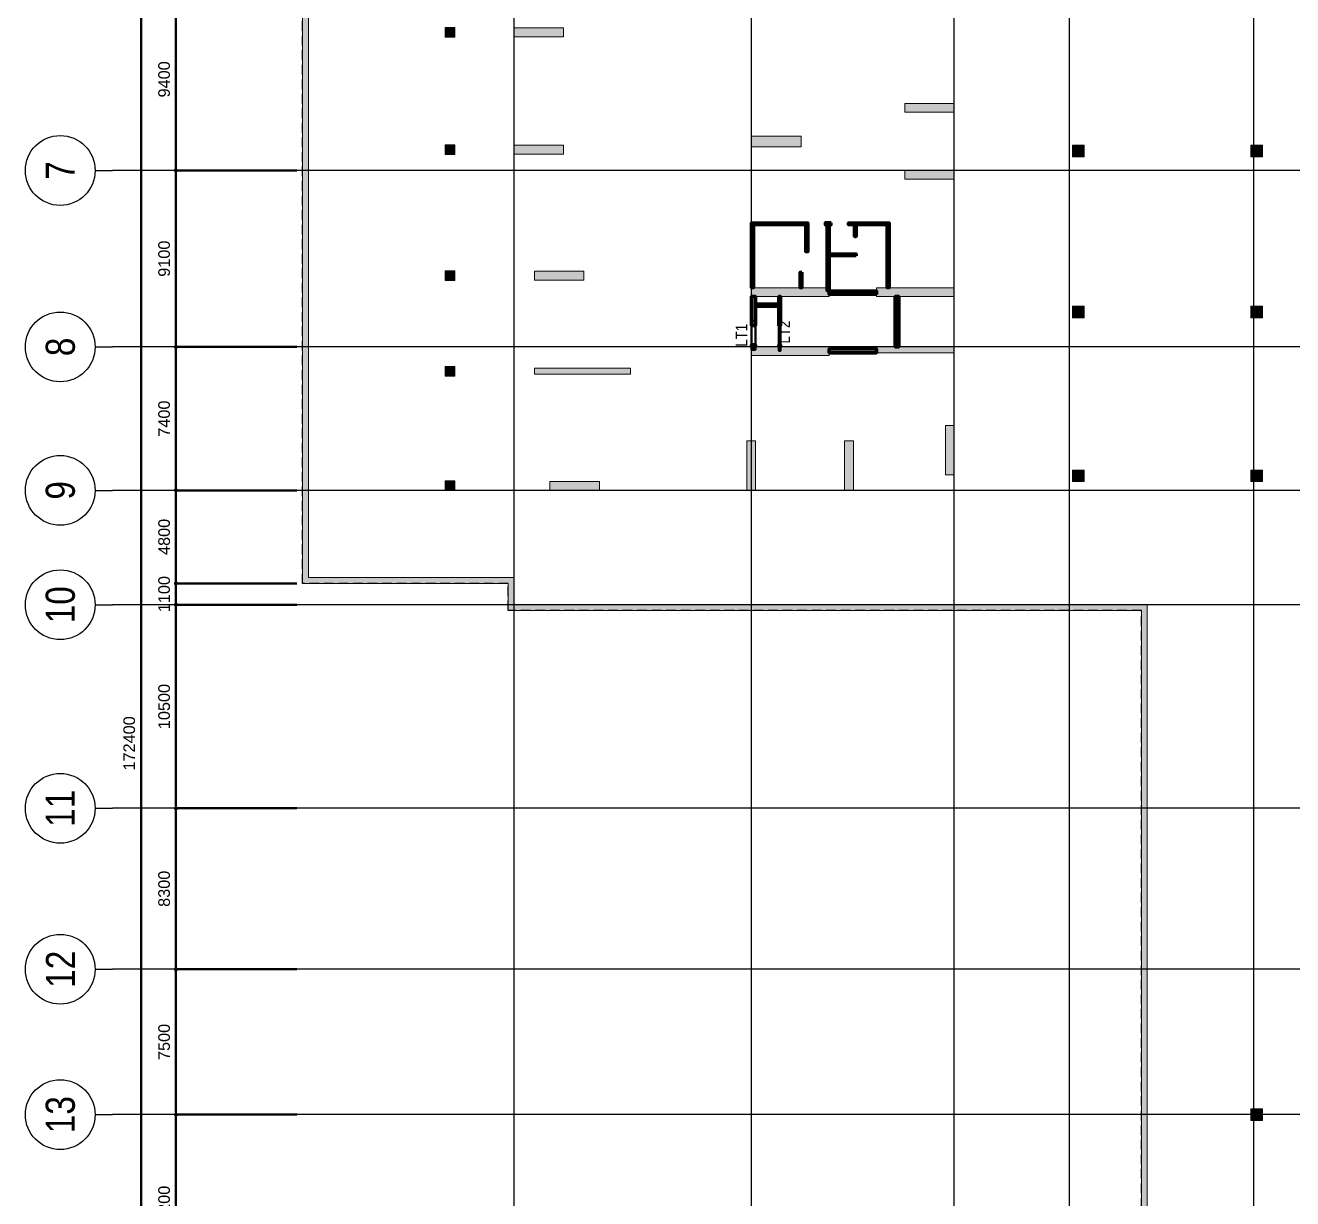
# Model space of a CAD drawing. Header units: millimetres. Extents: x -25197 to 555828, y -17247 to 174153.
# Drawn here: x 177040 to 242387, y 53717 to 114236 of the extents above; entities that cross this region are included whole.
import ezdxf
from ezdxf.enums import TextEntityAlignment as Align

# ---------------------------------------------------------------- set-up
doc = ezdxf.new("R2010")
doc.units = ezdxf.units.MM
doc.header["$LTSCALE"] = 250
doc.linetypes.add('CHG_XX_Cot_Ham 1$0$MB_Luoi truc$0$HTT Hidden 21', pattern=[3, 2, -1])
doc.linetypes.add('CHG_XX_Luoi truc$0$MB_Luoi truc$0$Center101', pattern=[13, 10, -1, 1, -1])
for name, color, linetype, lineweight in [('CHG_XX_Cot_Ham 1$0$Ap0302_PC', 150, 'Continuous', 9), ('CHG_XX_Cot_Ham 1$0$Ap0302_PC @ 1 VP1', 150, 'Continuous', 9), ('CHG_XX_Cot_Ham 1$0$Ap0302_PC @ 1 VP2', 150, 'Continuous', 9), ('CHG_XX_Cot_Ham 1$0$Ap0302_PC @ 1 VP3', 150, 'Continuous', 9), ('CHG_XX_Cot_Ham 1$0$Ap0302_PC @ 1 VPModel', 150, 'Continuous', 9), ('CHG_XX_Cot_Ham 1$0$Ap0302_PC @ 150', 150, 'Continuous', 9), ('CHG_XX_Cot_Ham 1$0$Ap0311_H', 8, 'Continuous', 15), ('CHG_XX_Cot_Ham 1$0$MB_Luoi truc$0$Dim 300', 1, 'Continuous', 5), ('CHG_XX_Cot_Ham 1$0$S_Concrete_Cont_2 Normal', 2, 'Continuous', 13), ('CTHEP', 2, 'Continuous', 50), ('MB Ham 1$0$Net cat Tuong', 4, 'Continuous', 40), ('MB Ham 1$0$Wall Line', 4, 'Continuous', 70)]:
    doc.layers.add(name, color=color, linetype=linetype, lineweight=lineweight)
for name, color, linetype in [('CHG_XX_Cot_Ham 1$0$MB_Cot ham$0$Concrete Line', 6, 'Continuous'), ('CHG_XX_Cot_Ham 1$0$mb_cot tang 1-3$0$Concrete Line', 6, 'Continuous'), ('CHG_XX_Luoi truc$0$Grid', 34, 'Continuous'), ('CHG_XX_Luoi truc$0$Grid Line', 8, 'CHG_XX_Luoi truc$0$MB_Luoi truc$0$Center101'), ('MB Ham 1$0$Brick Wall', 4, 'Continuous'), ('TEXT', 21, 'Continuous')]:
    doc.layers.add(name, color=color, linetype=linetype)
doc.styles.add('CHG_XX_Cot_Ham 1$0$MB_Luoi truc$0$Arial_C', font='arial.ttf')
doc.styles.add('CHG_XX_Luoi truc$0$MB_Luoi truc$0$Grid A-F$0$VNI-HelveCB', font='VHELVCB_0.TTF')
doc.styles.add('TTP-HelCon', font='VHELVCN_0.TTF')
doc.dimstyles.new('CHG_XX_Cot_Ham 1$0$MB_Luoi truc$0$Dim 300 (A1-A2)', dxfattribs={"dimscale": 300, "dimtxt": 2, "dimasz": 0.7, "dimexe": 0, "dimexo": 1, "dimgap": 1, "dimtad": 1, "dimdec": 0, "dimzin": 12, "dimdsep": 46, "dimtxsty": 'CHG_XX_Cot_Ham 1$0$MB_Luoi truc$0$Arial_C', "dimblk": 'CHG_XX_Cot_Ham 1$0$MB_Luoi truc$0$_Dot', "dimcen": 1, "dimclrd": 256, "dimclre": 256, "dimclrt": 3, "dimadec": 0, "dimazin": 0, "dimtfac": 1, "dimtdec": 0, "dimtix": 1, "dimtmove": 2, "dimatfit": 3, "dimldrblk": 'CHG_XX_Cot_Ham 1$0$MB_Luoi truc$0$HTT Arrow 30', "dimfxl": 1, "dimtolj": 1, "dimtzin": 0, "dimarcsym": 0})

# ---------------------------------------------------------------- blocks, each defined once
blk = doc.blocks.new('*U2169')
at = {"layer": 'CHG_XX_Luoi truc$0$Grid Line'}
blk.add_line((0, 0), (0, 608), dxfattribs=at)
at = {"layer": 'CHG_XX_Luoi truc$0$Grid', "lineweight": -2, "style": 'CHG_XX_Luoi truc$0$MB_Luoi truc$0$Grid A-F$0$VNI-HelveCB'}
for tag, p in [('GRIDSUB', (0, 617)), ('GRID', (0, -9))]:
    blk.add_attdef(tag, text='', height=5, dxfattribs=at).set_placement(p, align=Align.MIDDLE)
blk = doc.blocks.new('*U2170')
at = {"layer": 'CHG_XX_Luoi truc$0$Grid Line'}
blk.add_line((0, 0), (0, 608), dxfattribs=at)
at = {"layer": 'CHG_XX_Luoi truc$0$Grid', "lineweight": -2, "style": 'CHG_XX_Luoi truc$0$MB_Luoi truc$0$Grid A-F$0$VNI-HelveCB'}
for tag, p in [('GRIDSUB', (0, 617)), ('GRID', (0, -9))]:
    blk.add_attdef(tag, text='', height=5, dxfattribs=at).set_placement(p, align=Align.MIDDLE)
blk = doc.blocks.new('*U2171')
at = {"layer": 'CHG_XX_Luoi truc$0$Grid', "lineweight": -2}
blk.add_line((0, 441), (0, 438), dxfattribs=at)
blk.add_circle((0, 447), 6, dxfattribs=at)
at = {"layer": 'CHG_XX_Luoi truc$0$Grid Line'}
blk.add_line((0, 0), (0, 438), dxfattribs=at)
at = {"layer": 'CHG_XX_Luoi truc$0$Grid', "lineweight": -2, "style": 'CHG_XX_Luoi truc$0$MB_Luoi truc$0$Grid A-F$0$VNI-HelveCB'}
for tag, p in [('GRIDSUB', (0, 447)), ('GRID', (0, -9))]:
    blk.add_attdef(tag, text='', height=5, dxfattribs=at).set_placement(p, align=Align.MIDDLE)
blk = doc.blocks.new('CHG_XX_Luoi truc')
at = {"layer": 'CHG_XX_Luoi truc$0$Grid', "xscale": 300, "yscale": 300, "zscale": 300}
for name, p in [('*U2170', (0, -12747)), ('*U2169', (12250, -12747)), ('*U2169', (22700, -12747)), ('*U2169', (28650, -12747)), ('*U2169', (38150, -12747))]:
    blk.add_blockref(name, p, dxfattribs=at)
at = {"layer": 'CHG_XX_Luoi truc$0$Grid'}
ref = blk.add_blockref('*U2171', (110703, 106750), dxfattribs=dict(at, xscale=300.0000000000013, yscale=300.0000000000013, zscale=300.0000000000013, rotation=90))
ref.add_attrib('GRIDSUB', '7', dxfattribs={"lineweight": -2, "height": 1500, "rotation": 90, "style": 'CHG_XX_Luoi truc$0$MB_Luoi truc$0$Grid A-F$0$VNI-HelveCB'}).set_placement((-23397, 106750), align=Align.MIDDLE)
ref = blk.add_blockref('*U2171', (110703, 97650), dxfattribs=dict(at, xscale=300.0000000000013, yscale=300.0000000000013, zscale=300.0000000000013, rotation=90))
ref.add_attrib('GRIDSUB', '8', dxfattribs={"lineweight": -2, "height": 1500, "rotation": 90, "style": 'CHG_XX_Luoi truc$0$MB_Luoi truc$0$Grid A-F$0$VNI-HelveCB'}).set_placement((-23397, 97650), align=Align.MIDDLE)
ref = blk.add_blockref('*U2171', (110703, 90250), dxfattribs=dict(at, xscale=300.0000000000013, yscale=300.0000000000013, zscale=300.0000000000013, rotation=90))
ref.add_attrib('GRIDSUB', '9', dxfattribs={"lineweight": -2, "height": 1500, "rotation": 90, "style": 'CHG_XX_Luoi truc$0$MB_Luoi truc$0$Grid A-F$0$VNI-HelveCB'}).set_placement((-23397, 90250), align=Align.MIDDLE)
ref = blk.add_blockref('*U2171', (110703, 84350), dxfattribs=dict(at, xscale=300.0000000000013, yscale=300.0000000000013, zscale=300.0000000000013, rotation=90))
ref.add_attrib('GRIDSUB', '10', dxfattribs={"lineweight": -2, "height": 1500, "rotation": 90, "style": 'CHG_XX_Luoi truc$0$MB_Luoi truc$0$Grid A-F$0$VNI-HelveCB'}).set_placement((-23397, 84350), align=Align.MIDDLE)
ref = blk.add_blockref('*U2171', (110703, 73850), dxfattribs=dict(at, xscale=300.0000000000013, yscale=300.0000000000013, zscale=300.0000000000013, rotation=90))
ref.add_attrib('GRIDSUB', '11', dxfattribs={"lineweight": -2, "height": 1500, "rotation": 90, "style": 'CHG_XX_Luoi truc$0$MB_Luoi truc$0$Grid A-F$0$VNI-HelveCB'}).set_placement((-23397, 73850), align=Align.MIDDLE)
ref = blk.add_blockref('*U2171', (110703, 65550), dxfattribs=dict(at, xscale=300.0000000000013, yscale=300.0000000000013, zscale=300.0000000000013, rotation=90))
ref.add_attrib('GRIDSUB', '12', dxfattribs={"lineweight": -2, "height": 1500, "rotation": 90, "style": 'CHG_XX_Luoi truc$0$MB_Luoi truc$0$Grid A-F$0$VNI-HelveCB'}).set_placement((-23397, 65550), align=Align.MIDDLE)
ref = blk.add_blockref('*U2171', (110703, 58050), dxfattribs=dict(at, xscale=300.0000000000013, yscale=300.0000000000013, zscale=300.0000000000013, rotation=90))
ref.add_attrib('GRIDSUB', '13', dxfattribs={"lineweight": -2, "height": 1500, "rotation": 90, "style": 'CHG_XX_Luoi truc$0$MB_Luoi truc$0$Grid A-F$0$VNI-HelveCB'}).set_placement((-23397, 58050), align=Align.MIDDLE)
blk = doc.blocks.new('CHG_XX_Cot_Ham 1$0$MB_Luoi truc$0$_Dot')
at = {"color": 0, "linetype": 'ByBlock', "lineweight": -2}
blk.add_line((-0.5, 0), (-1, 0), dxfattribs=at)
at = {"color": 0, "linetype": 'ByBlock', "const_width": 0.5}
blk.add_lwpolyline([(-0.25, 0, 1), (0.25, 0, 1)], format="xyb", close=True, dxfattribs=at)
blk = doc.blocks.new('*D2219')
at = {"layer": 'CHG_XX_Cot_Ham 1$0$MB_Luoi truc$0$Dim 300', "lineweight": -2, "transparency": 16777216}
for p, q in [((-11200, 116150), (-17432, 116150)), ((-17432, 115940), (-17432, 106960)), ((-11200, 106750), (-17432, 106750))]:
    blk.add_line(p, q, dxfattribs=at)
at = {"layer": 'Defpoints', "color": 0, "transparency": 16777216}
for p in [(-10900, 116150), (-17432, 106750), (-10900, 106750)]:
    blk.add_point(p, dxfattribs=at)
at = {"layer": 'CHG_XX_Cot_Ham 1$0$MB_Luoi truc$0$Dim 300', "lineweight": -2, "transparency": 16777216, "xscale": 210, "yscale": 210, "zscale": 210}
for p, rotation in [((-17432, 116150), 90), ((-17432, 106750), 270)]:
    blk.add_blockref('CHG_XX_Cot_Ham 1$0$MB_Luoi truc$0$_Dot', p, dxfattribs=dict(at, rotation=rotation))
at = {"layer": 'CHG_XX_Cot_Ham 1$0$MB_Luoi truc$0$Dim 300', "color": 3, "transparency": 16777216, "insert": (-18039, 111450), "char_height": 600, "attachment_point": 5, "rotation": 90, "style": 'CHG_XX_Cot_Ham 1$0$MB_Luoi truc$0$Arial_C'}
blk.add_mtext('\\A1;9400', dxfattribs=at)
blk = doc.blocks.new('CHG_XX_Cot_Ham 1$0$MB_Luoi truc$0$HTT Arrow 30')
blk.add_hatch(color=256).paths.add_polyline_path([(-2.5, 0.375), (-2.5, -0.375), (0, 0)])
at = {"color": 0, "linetype": 'ByBlock', "lineweight": -2}
for p, q in [((0, 0), (-2.5, 0.375)), ((-2.5, -0.375), (-2.5, 0.375)), ((0, 0), (-2.5, -0.375))]:
    blk.add_line(p, q, dxfattribs=at)
blk = doc.blocks.new('*D2220')
at = {"layer": 'CHG_XX_Cot_Ham 1$0$MB_Luoi truc$0$Dim 300', "lineweight": -2, "transparency": 16777216}
for p, q in [((-11200, 106750), (-17432, 106750)), ((-17432, 106540), (-17432, 97860)), ((-11200, 97650), (-17432, 97650))]:
    blk.add_line(p, q, dxfattribs=at)
at = {"layer": 'Defpoints', "color": 0, "transparency": 16777216}
for p in [(-10900, 106750), (-17432, 97650), (-10900, 97650)]:
    blk.add_point(p, dxfattribs=at)
at = {"layer": 'CHG_XX_Cot_Ham 1$0$MB_Luoi truc$0$Dim 300', "lineweight": -2, "transparency": 16777216, "xscale": 210, "yscale": 210, "zscale": 210}
for p, rotation in [((-17432, 106750), 90), ((-17432, 97650), 270)]:
    blk.add_blockref('CHG_XX_Cot_Ham 1$0$MB_Luoi truc$0$_Dot', p, dxfattribs=dict(at, rotation=rotation))
at = {"layer": 'CHG_XX_Cot_Ham 1$0$MB_Luoi truc$0$Dim 300', "color": 3, "transparency": 16777216, "insert": (-18039, 102200), "char_height": 600, "attachment_point": 5, "rotation": 90, "style": 'CHG_XX_Cot_Ham 1$0$MB_Luoi truc$0$Arial_C'}
blk.add_mtext('\\A1;9100', dxfattribs=at)
blk = doc.blocks.new('*D2221')
at = {"layer": 'CHG_XX_Cot_Ham 1$0$MB_Luoi truc$0$Dim 300', "lineweight": -2, "transparency": 16777216}
for p, q in [((-11200, 97650), (-17432, 97650)), ((-17432, 97440), (-17432, 90460)), ((-11200, 90250), (-17432, 90250))]:
    blk.add_line(p, q, dxfattribs=at)
at = {"layer": 'Defpoints', "color": 0, "transparency": 16777216}
for p in [(-10900, 97650), (-17432, 90250), (-10900, 90250)]:
    blk.add_point(p, dxfattribs=at)
at = {"layer": 'CHG_XX_Cot_Ham 1$0$MB_Luoi truc$0$Dim 300', "lineweight": -2, "transparency": 16777216, "xscale": 210, "yscale": 210, "zscale": 210}
for p, rotation in [((-17432, 97650), 90), ((-17432, 90250), 270)]:
    blk.add_blockref('CHG_XX_Cot_Ham 1$0$MB_Luoi truc$0$_Dot', p, dxfattribs=dict(at, rotation=rotation))
at = {"layer": 'CHG_XX_Cot_Ham 1$0$MB_Luoi truc$0$Dim 300', "color": 3, "transparency": 16777216, "insert": (-18039, 93950), "char_height": 600, "attachment_point": 5, "rotation": 90, "style": 'CHG_XX_Cot_Ham 1$0$MB_Luoi truc$0$Arial_C'}
blk.add_mtext('\\A1;7400', dxfattribs=at)
blk = doc.blocks.new('*D2222')
at = {"layer": 'CHG_XX_Cot_Ham 1$0$MB_Luoi truc$0$Dim 300', "lineweight": -2, "transparency": 16777216}
for p, q in [((-11200, 90250), (-17432, 90250)), ((-17432, 90040), (-17432, 85660)), ((-11200, 85450), (-17432, 85450))]:
    blk.add_line(p, q, dxfattribs=at)
at = {"layer": 'Defpoints', "color": 0, "transparency": 16777216}
for p in [(-10900, 90250), (-17432, 85450), (-10900, 85450)]:
    blk.add_point(p, dxfattribs=at)
at = {"layer": 'CHG_XX_Cot_Ham 1$0$MB_Luoi truc$0$Dim 300', "lineweight": -2, "transparency": 16777216, "xscale": 210, "yscale": 210, "zscale": 210}
for p, rotation in [((-17432, 90250), 90), ((-17432, 85450), 270)]:
    blk.add_blockref('CHG_XX_Cot_Ham 1$0$MB_Luoi truc$0$_Dot', p, dxfattribs=dict(at, rotation=rotation))
at = {"layer": 'CHG_XX_Cot_Ham 1$0$MB_Luoi truc$0$Dim 300', "color": 3, "transparency": 16777216, "insert": (-18039, 87850), "char_height": 600, "attachment_point": 5, "rotation": 90, "style": 'CHG_XX_Cot_Ham 1$0$MB_Luoi truc$0$Arial_C'}
blk.add_mtext('\\A1;4800', dxfattribs=at)
blk = doc.blocks.new('*D2223')
at = {"layer": 'CHG_XX_Cot_Ham 1$0$MB_Luoi truc$0$Dim 300', "lineweight": -2, "transparency": 16777216}
for p, q in [((-17432, 85660), (-17432, 85870)), ((-11200, 85450), (-17432, 85450)), ((-17432, 85450), (-17432, 84350)), ((-11416, 84350), (-17432, 84350)), ((-17432, 84140), (-17432, 83930))]:
    blk.add_line(p, q, dxfattribs=at)
at = {"layer": 'Defpoints', "color": 0, "transparency": 16777216}
for p in [(-10900, 85450), (-17432, 84350), (-11116, 84350)]:
    blk.add_point(p, dxfattribs=at)
at = {"layer": 'CHG_XX_Cot_Ham 1$0$MB_Luoi truc$0$Dim 300', "lineweight": -2, "transparency": 16777216, "xscale": 210, "yscale": 210, "zscale": 210}
for p, rotation in [((-17432, 85450), 270), ((-17432, 84350), 90)]:
    blk.add_blockref('CHG_XX_Cot_Ham 1$0$MB_Luoi truc$0$_Dot', p, dxfattribs=dict(at, rotation=rotation))
at = {"layer": 'CHG_XX_Cot_Ham 1$0$MB_Luoi truc$0$Dim 300', "color": 3, "transparency": 16777216, "insert": (-18039, 84900), "char_height": 600, "attachment_point": 5, "rotation": 90, "style": 'CHG_XX_Cot_Ham 1$0$MB_Luoi truc$0$Arial_C'}
blk.add_mtext('\\A1;1100', dxfattribs=at)
blk = doc.blocks.new('*D2224')
at = {"layer": 'CHG_XX_Cot_Ham 1$0$MB_Luoi truc$0$Dim 300', "lineweight": -2, "transparency": 16777216}
for p, q in [((-11200, 84350), (-17432, 84350)), ((-17432, 84140), (-17432, 74060)), ((-11200, 73850), (-17432, 73850))]:
    blk.add_line(p, q, dxfattribs=at)
at = {"layer": 'Defpoints', "color": 0, "transparency": 16777216}
for p in [(-10900, 84350), (-17432, 73850), (-10900, 73850)]:
    blk.add_point(p, dxfattribs=at)
at = {"layer": 'CHG_XX_Cot_Ham 1$0$MB_Luoi truc$0$Dim 300', "lineweight": -2, "transparency": 16777216, "xscale": 210, "yscale": 210, "zscale": 210}
for p, rotation in [((-17432, 84350), 90), ((-17432, 73850), 270)]:
    blk.add_blockref('CHG_XX_Cot_Ham 1$0$MB_Luoi truc$0$_Dot', p, dxfattribs=dict(at, rotation=rotation))
at = {"layer": 'CHG_XX_Cot_Ham 1$0$MB_Luoi truc$0$Dim 300', "color": 3, "transparency": 16777216, "insert": (-18039, 79100), "char_height": 600, "attachment_point": 5, "rotation": 90, "style": 'CHG_XX_Cot_Ham 1$0$MB_Luoi truc$0$Arial_C'}
blk.add_mtext('\\A1;10500', dxfattribs=at)
blk = doc.blocks.new('*D2225')
at = {"layer": 'CHG_XX_Cot_Ham 1$0$MB_Luoi truc$0$Dim 300', "lineweight": -2, "transparency": 16777216}
for p, q in [((-11200, 73850), (-17432, 73850)), ((-17432, 73640), (-17432, 65760)), ((-11200, 65550), (-17432, 65550))]:
    blk.add_line(p, q, dxfattribs=at)
at = {"layer": 'Defpoints', "color": 0, "transparency": 16777216}
for p in [(-10900, 73850), (-17432, 65550), (-10900, 65550)]:
    blk.add_point(p, dxfattribs=at)
at = {"layer": 'CHG_XX_Cot_Ham 1$0$MB_Luoi truc$0$Dim 300', "lineweight": -2, "transparency": 16777216, "xscale": 210, "yscale": 210, "zscale": 210}
for p, rotation in [((-17432, 73850), 90), ((-17432, 65550), 270)]:
    blk.add_blockref('CHG_XX_Cot_Ham 1$0$MB_Luoi truc$0$_Dot', p, dxfattribs=dict(at, rotation=rotation))
at = {"layer": 'CHG_XX_Cot_Ham 1$0$MB_Luoi truc$0$Dim 300', "color": 3, "transparency": 16777216, "insert": (-18039, 69700), "char_height": 600, "attachment_point": 5, "rotation": 90, "style": 'CHG_XX_Cot_Ham 1$0$MB_Luoi truc$0$Arial_C'}
blk.add_mtext('\\A1;8300', dxfattribs=at)
blk = doc.blocks.new('*D2226')
at = {"layer": 'CHG_XX_Cot_Ham 1$0$MB_Luoi truc$0$Dim 300', "lineweight": -2, "transparency": 16777216}
for p, q in [((-11200, 65550), (-17432, 65550)), ((-17432, 65340), (-17432, 58260)), ((-11200, 58050), (-17432, 58050))]:
    blk.add_line(p, q, dxfattribs=at)
at = {"layer": 'Defpoints', "color": 0, "transparency": 16777216}
for p in [(-10900, 65550), (-17432, 58050), (-10900, 58050)]:
    blk.add_point(p, dxfattribs=at)
at = {"layer": 'CHG_XX_Cot_Ham 1$0$MB_Luoi truc$0$Dim 300', "lineweight": -2, "transparency": 16777216, "xscale": 210, "yscale": 210, "zscale": 210}
for p, rotation in [((-17432, 65550), 90), ((-17432, 58050), 270)]:
    blk.add_blockref('CHG_XX_Cot_Ham 1$0$MB_Luoi truc$0$_Dot', p, dxfattribs=dict(at, rotation=rotation))
at = {"layer": 'CHG_XX_Cot_Ham 1$0$MB_Luoi truc$0$Dim 300', "color": 3, "transparency": 16777216, "insert": (-18039, 61800), "char_height": 600, "attachment_point": 5, "rotation": 90, "style": 'CHG_XX_Cot_Ham 1$0$MB_Luoi truc$0$Arial_C'}
blk.add_mtext('\\A1;7500', dxfattribs=at)
blk = doc.blocks.new('*D2227')
at = {"layer": 'CHG_XX_Cot_Ham 1$0$MB_Luoi truc$0$Dim 300', "lineweight": -2, "transparency": 16777216}
for p, q in [((-11200, 58050), (-17432, 58050)), ((-17432, 57840), (-17432, 49060)), ((-11200, 48850), (-17432, 48850))]:
    blk.add_line(p, q, dxfattribs=at)
at = {"layer": 'Defpoints', "color": 0, "transparency": 16777216}
for p in [(-10900, 58050), (-17432, 48850), (-10900, 48850)]:
    blk.add_point(p, dxfattribs=at)
at = {"layer": 'CHG_XX_Cot_Ham 1$0$MB_Luoi truc$0$Dim 300', "lineweight": -2, "transparency": 16777216, "xscale": 210, "yscale": 210, "zscale": 210}
for p, rotation in [((-17432, 58050), 90), ((-17432, 48850), 270)]:
    blk.add_blockref('CHG_XX_Cot_Ham 1$0$MB_Luoi truc$0$_Dot', p, dxfattribs=dict(at, rotation=rotation))
at = {"layer": 'CHG_XX_Cot_Ham 1$0$MB_Luoi truc$0$Dim 300', "color": 3, "transparency": 16777216, "insert": (-18039, 53450), "char_height": 600, "attachment_point": 5, "rotation": 90, "style": 'CHG_XX_Cot_Ham 1$0$MB_Luoi truc$0$Arial_C'}
blk.add_mtext('\\A1;9200', dxfattribs=at)
blk = doc.blocks.new('*D2233')
at = {"layer": 'CHG_XX_Cot_Ham 1$0$MB_Luoi truc$0$Dim 300', "lineweight": -2, "transparency": 16777216}
for p, q in [((-11200, 163400), (-19232, 163400)), ((-19232, -8790), (-19232, 163190)), ((-11200, -9000), (-19232, -9000))]:
    blk.add_line(p, q, dxfattribs=at)
at = {"layer": 'Defpoints', "color": 0, "transparency": 16777216}
for p in [(-19232, 163400), (-10900, 163400), (-10900, -9000)]:
    blk.add_point(p, dxfattribs=at)
at = {"layer": 'CHG_XX_Cot_Ham 1$0$MB_Luoi truc$0$Dim 300', "lineweight": -2, "transparency": 16777216, "xscale": 210, "yscale": 210, "zscale": 210}
for p, rotation in [((-19232, 163400), 90), ((-19232, -9000), 270)]:
    blk.add_blockref('CHG_XX_Cot_Ham 1$0$MB_Luoi truc$0$_Dot', p, dxfattribs=dict(at, rotation=rotation))
at = {"layer": 'CHG_XX_Cot_Ham 1$0$MB_Luoi truc$0$Dim 300', "color": 3, "transparency": 16777216, "insert": (-19839, 77200), "char_height": 600, "attachment_point": 5, "rotation": 90, "style": 'CHG_XX_Cot_Ham 1$0$MB_Luoi truc$0$Arial_C'}
blk.add_mtext('\\A1;172400', dxfattribs=at)
blk = doc.blocks.new('*U2304')
at = {"layer": 'CHG_XX_Cot_Ham 1$0$Ap0302_PC @ 1 VP1'}
h = blk.add_hatch(color=256, dxfattribs=at)
h.dxf.hatch_style = 1
h.paths.add_polyline_path([(450, 0), (0, 0), (0, -2550), (450, -2550)])
at = {"layer": 'CHG_XX_Cot_Ham 1$0$Ap0302_PC @ 1 VP2'}
h = blk.add_hatch(color=256, dxfattribs=at)
h.dxf.hatch_style = 1
h.paths.add_polyline_path([(450, 0), (0, 0), (0, -2550), (450, -2550)])
at = {"layer": 'CHG_XX_Cot_Ham 1$0$Ap0302_PC @ 1 VP3'}
h = blk.add_hatch(color=256, dxfattribs=at)
h.dxf.hatch_style = 1
h.paths.add_polyline_path([(450, 0), (0, 0), (0, -2550), (450, -2550)])
at = {"layer": 'CHG_XX_Cot_Ham 1$0$Ap0302_PC @ 1 VPModel'}
h = blk.add_hatch(color=256, dxfattribs=at)
h.dxf.hatch_style = 1
h.paths.add_polyline_path([(450, 0), (0, 0), (0, -2550), (450, -2550)])
at = {"layer": 'CHG_XX_Cot_Ham 1$0$Ap0302_PC @ 150'}
h = blk.add_hatch(color=256, dxfattribs=at)
h.dxf.hatch_style = 1
h.paths.add_polyline_path([(450, 0), (0, 0), (0, -2550), (450, -2550)])
blk = doc.blocks.new('CHG_XX_Cot_Ham 1$0$Block A_C450x2250')
at = {"layer": 'CHG_XX_Cot_Ham 1$0$Ap0302_PC'}
blk.add_lwpolyline([(450, -2550), (0, -2550), (0, 0), (450, 0)], close=True, dxfattribs=at)
blk.add_blockref('*U2304', (0, 0), dxfattribs=at)
blk = doc.blocks.new('CHG_XX_Cot_Ham 1$0$Block A_C4950x300')
at = {"layer": 'CHG_XX_Cot_Ham 1$0$Ap0302_PC', "true_color": 0xed1f24}
h = blk.add_hatch(color=240, dxfattribs=at)
h.dxf.hatch_style = 1
h.paths.add_polyline_path([(4950, -300), (4950, 0), (0, 0), (0, -300)])
at = {"layer": 'CHG_XX_Cot_Ham 1$0$Ap0302_PC'}
blk.add_lwpolyline([(4950, -300), (4950, 0), (0, 0), (0, -300)], close=True, dxfattribs=at)
blk = doc.blocks.new('*U2305')
at = {"layer": 'CHG_XX_Cot_Ham 1$0$Ap0302_PC @ 1 VP1'}
h = blk.add_hatch(color=50, dxfattribs=at)
h.dxf.hatch_style = 1
h.paths.add_polyline_path([(-300, -300), (-300, 300), (300, 300), (300, -300)])
at = {"layer": 'CHG_XX_Cot_Ham 1$0$Ap0302_PC @ 1 VP2'}
h = blk.add_hatch(color=50, dxfattribs=at)
h.dxf.hatch_style = 1
h.paths.add_polyline_path([(-300, -300), (-300, 300), (300, 300), (300, -300)])
at = {"layer": 'CHG_XX_Cot_Ham 1$0$Ap0302_PC @ 1 VP3'}
h = blk.add_hatch(color=50, dxfattribs=at)
h.dxf.hatch_style = 1
h.paths.add_polyline_path([(-300, -300), (-300, 300), (300, 300), (300, -300)])
at = {"layer": 'CHG_XX_Cot_Ham 1$0$Ap0302_PC @ 1 VPModel'}
h = blk.add_hatch(color=50, dxfattribs=at)
h.dxf.hatch_style = 1
h.paths.add_polyline_path([(-300, -300), (-300, 300), (300, 300), (300, -300)])
at = {"layer": 'CHG_XX_Cot_Ham 1$0$Ap0302_PC @ 150'}
h = blk.add_hatch(color=50, dxfattribs=at)
h.dxf.hatch_style = 1
h.paths.add_polyline_path([(-300, -300), (-300, 300), (300, 300), (300, -300)])
blk = doc.blocks.new('CHG_XX_Cot_Ham 1$0$HoBoi_C600x600')
at = {"layer": 'CHG_XX_Cot_Ham 1$0$Ap0302_PC'}
blk.add_lwpolyline([(300, -300), (300, 300), (-300, 300), (-300, -300)], close=True, dxfattribs=at)
blk.add_blockref('*U2305', (0, 0), dxfattribs=at)
blk = doc.blocks.new('*U2306')
at = {"layer": 'CHG_XX_Cot_Ham 1$0$Ap0302_PC @ 1 VP1'}
h = blk.add_hatch(color=3, dxfattribs=at)
h.dxf.hatch_style = 1
h.paths.add_polyline_path([(-250, -250), (-250, 250), (250, 250), (250, -250)])
at = {"layer": 'CHG_XX_Cot_Ham 1$0$Ap0302_PC @ 1 VP2'}
h = blk.add_hatch(color=3, dxfattribs=at)
h.dxf.hatch_style = 1
h.paths.add_polyline_path([(-250, -250), (-250, 250), (250, 250), (250, -250)])
at = {"layer": 'CHG_XX_Cot_Ham 1$0$Ap0302_PC @ 1 VP3'}
h = blk.add_hatch(color=3, dxfattribs=at)
h.dxf.hatch_style = 1
h.paths.add_polyline_path([(-250, -250), (-250, 250), (250, 250), (250, -250)])
at = {"layer": 'CHG_XX_Cot_Ham 1$0$Ap0302_PC @ 1 VPModel'}
h = blk.add_hatch(color=3, dxfattribs=at)
h.dxf.hatch_style = 1
h.paths.add_polyline_path([(-250, -250), (-250, 250), (250, 250), (250, -250)])
at = {"layer": 'CHG_XX_Cot_Ham 1$0$Ap0302_PC @ 150'}
h = blk.add_hatch(color=3, dxfattribs=at)
h.dxf.hatch_style = 1
h.paths.add_polyline_path([(-250, -250), (-250, 250), (250, 250), (250, -250)])
blk = doc.blocks.new('CHG_XX_Cot_Ham 1$0$500x500')
at = {"layer": 'CHG_XX_Cot_Ham 1$0$Ap0302_PC'}
blk.add_lwpolyline([(250, -250), (250, 250), (-250, 250), (-250, -250)], close=True, dxfattribs=at)
blk.add_blockref('*U2306', (0, 0), dxfattribs=at)
blk = doc.blocks.new('CHG_XX_Cot_Ham 1$0$Block A_C10450x300')
at = {"layer": 'CHG_XX_Cot_Ham 1$0$Ap0302_PC', "true_color": 0x139b48}
h = blk.add_hatch(color=114, dxfattribs=at)
h.dxf.hatch_style = 1
h.paths.add_polyline_path([(6450, 150), (6450, -300), (10450, -300), (10450, 150)])
h.paths.add_polyline_path([(4000, -300), (4000, 150), (0, 150), (0, -300)])
at = {"layer": 'CHG_XX_Cot_Ham 1$0$Ap0302_PC'}
for points in [[(0, 150), (4000, 150), (4000, -300), (0, -300)], [(6450, 150), (10450, 150), (10450, -300), (6450, -300)]]:
    blk.add_lwpolyline(points, close=True, dxfattribs=at)
blk = doc.blocks.new('*U2307')
at = {"layer": 'CHG_XX_Cot_Ham 1$0$Ap0302_PC @ 1 VP1'}
h = blk.add_hatch(color=256, dxfattribs=at)
h.dxf.hatch_style = 1
h.paths.add_polyline_path([(550, 0), (0, 0), (0, -2550), (550, -2550)])
at = {"layer": 'CHG_XX_Cot_Ham 1$0$Ap0302_PC @ 1 VP2'}
h = blk.add_hatch(color=256, dxfattribs=at)
h.dxf.hatch_style = 1
h.paths.add_polyline_path([(550, 0), (0, 0), (0, -2550), (550, -2550)])
at = {"layer": 'CHG_XX_Cot_Ham 1$0$Ap0302_PC @ 1 VP3'}
h = blk.add_hatch(color=256, dxfattribs=at)
h.dxf.hatch_style = 1
h.paths.add_polyline_path([(550, 0), (0, 0), (0, -2550), (550, -2550)])
at = {"layer": 'CHG_XX_Cot_Ham 1$0$Ap0302_PC @ 1 VPModel'}
h = blk.add_hatch(color=256, dxfattribs=at)
h.dxf.hatch_style = 1
h.paths.add_polyline_path([(550, 0), (0, 0), (0, -2550), (550, -2550)])
at = {"layer": 'CHG_XX_Cot_Ham 1$0$Ap0302_PC @ 150'}
h = blk.add_hatch(color=256, dxfattribs=at)
h.dxf.hatch_style = 1
h.paths.add_polyline_path([(550, 0), (0, 0), (0, -2550), (550, -2550)])
blk = doc.blocks.new('CHG_XX_Cot_Ham 1$0$550x2550')
at = {"layer": 'CHG_XX_Cot_Ham 1$0$Ap0302_PC'}
blk.add_lwpolyline([(550, -2550), (0, -2550), (0, 0), (550, 0)], close=True, dxfattribs=at)
blk.add_blockref('*U2307', (0, 0), dxfattribs=at)
blk = doc.blocks.new('*U1174')
at = {"layer": 'MB Ham 1$0$Wall Line'}
blk.add_lwpolyline([(0, 1500), (0, 0), (100, 0), (100, 1500)], close=True, dxfattribs=at)
blk = doc.blocks.new('*U1175')
at = {"layer": 'MB Ham 1$0$Wall Line'}
blk.add_lwpolyline([(1200, 0), (0, 0), (0, -100), (1200, -100)], close=True, dxfattribs=at)
blk = doc.blocks.new('*U1176')
at = {"layer": 'MB Ham 1$0$Wall Line'}
blk.add_lwpolyline([(0, 1500), (0, 0), (200, 0), (200, 1500)], close=True, dxfattribs=at)
blk = doc.blocks.new('*U1177')
at = {"layer": 'MB Ham 1$0$Wall Line'}
blk.add_lwpolyline([(0, 100), (0, 0), (200, 0), (200, 100)], close=True, dxfattribs=at)
blk = doc.blocks.new('*U1266')
at = {"layer": 'MB Ham 1$0$Wall Line'}
blk.add_lwpolyline([(0, 2600), (0, 0), (200, 0), (200, 2600)], close=True, dxfattribs=at)
blk = doc.blocks.new('*U1173')
at = {"layer": 'MB Ham 1$0$Wall Line'}
blk.add_lwpolyline([(0, 100), (0, 0), (100, 0), (100, 100)], close=True, dxfattribs=at)
blk = doc.blocks.new('*U1254')
at = {"layer": 'MB Ham 1$0$Wall Line'}
blk.add_lwpolyline([(0, -3400), (0, 0), (-100, 0), (-100, -3400)], close=True, dxfattribs=at)
blk = doc.blocks.new('*U1237')
at = {"layer": 'MB Ham 1$0$Wall Line'}
blk.add_lwpolyline([(0, -600), (0, 0), (-100, 0), (-100, -600)], close=True, dxfattribs=at)
blk = doc.blocks.new('*U1256')
at = {"layer": 'MB Ham 1$0$Wall Line'}
blk.add_lwpolyline([(0, -800), (0, 0), (-100, 0), (-100, -800)], close=True, dxfattribs=at)
blk = doc.blocks.new('*U1257')
at = {"layer": 'MB Ham 1$0$Wall Line'}
blk.add_lwpolyline([(2900, 0), (0, 0), (0, -100), (2900, -100)], close=True, dxfattribs=at)
blk = doc.blocks.new('*U1258')
at = {"layer": 'MB Ham 1$0$Wall Line'}
blk.add_lwpolyline([(0, -1400), (0, 0), (-100, 0), (-100, -1400)], close=True, dxfattribs=at)
blk = doc.blocks.new('*U1234')
at = {"layer": 'MB Ham 1$0$Wall Line'}
blk.add_lwpolyline([(0, -3250), (0, 0), (-100, 0), (-100, -3250)], close=True, dxfattribs=at)
blk = doc.blocks.new('*U1233')
at = {"layer": 'MB Ham 1$0$Wall Line'}
blk.add_lwpolyline([(2100, 0), (0, 0), (0, -100), (2100, -100)], close=True, dxfattribs=at)
blk = doc.blocks.new('*U1235')
at = {"layer": 'MB Ham 1$0$Wall Line'}
blk.add_lwpolyline([(1400, 0), (0, 0), (0, -100), (1400, -100)], close=True, dxfattribs=at)
blk = doc.blocks.new('*U1236')
at = {"layer": 'MB Ham 1$0$Wall Line'}
blk.add_lwpolyline([(300, 0), (0, 0), (0, -100), (300, -100)], close=True, dxfattribs=at)
blk = doc.blocks.new('*U1238')
at = {"layer": 'MB Ham 1$0$Wall Line'}
blk.add_lwpolyline([(2450, 0), (0, 0), (0, -200), (2450, -200)], close=True, dxfattribs=at)
blk = doc.blocks.new('CHG_XX_Cot_Ham 1')
at = {"layer": 'CHG_XX_Cot_Ham 1$0$Ap0302_PC', "true_color": 0x139b48}
h = blk.add_hatch(color=114, dxfattribs=at)
h.dxf.hatch_style = 1
h.paths.add_polyline_path([(18700, 97650), (18700, 97350), (22700, 97350), (22700, 97650)])
h.paths.add_polyline_path([(16250, 97200), (16250, 97650), (12250, 97650), (12250, 97200)])
at = {"layer": 'CHG_XX_Cot_Ham 1$0$Ap0311_H'}
h = blk.add_hatch(color=256, dxfattribs=at)
h.dxf.hatch_style = 1
h.paths.add_polyline_path([(99639.2, 163400), (-10900, 163400), (-10900, 85450), (-300, 85450), (-300, 84050), (32350, 84050), (32350, -9000), (103575.5, -9000), (106050, -6022), (106050, 158254.3)])
h.paths.add_polyline_path([(99533.7, 163100), (105750, 158110.4), (105750, 90450), (105650, 90450), (105650, 90450), (105750, 90450), (105750, 13850), (105750, 13825.9), (105750, -5913.6), (103434.7, -8700), (93600, -8700), (32650, -8700), (32650, 84350), (0, 84350), (0, 85750), (-10600, 85750), (-10600, 163100), (93600, 163100)], flags=16)
at = {"layer": 'CHG_XX_Cot_Ham 1$0$Ap0302_PC'}
for points in [[(32350, 84050), (-300, 84050), (-300, 85450), (-10900, 85450), (-10900, 163400), (99639.2, 163400), (106050, 158254.3), (106050, -6022), (103575.5, -9000), (32350, -9000)], [(12250, 97650), (16250, 97650), (16250, 97200), (12250, 97200)], [(18700, 97650), (22700, 97650), (22700, 97350), (18700, 97350)]]:
    blk.add_lwpolyline(points, close=True, dxfattribs=at)
blk.add_lwpolyline([(105750, 90444), (105750, -5913.6), (103434.7, -8700), (32650, -8700), (32650, 84350), (0, 84350), (0, 85750), (-10600, 85750), (-10600, 163100), (99533.7, 163100), (105750, 158110.4), (105750, 127475.9)], dxfattribs=at)
at = {"layer": 'CHG_XX_Cot_Ham 1$0$MB_Cot ham$0$Concrete Line', "linetype": 'CHG_XX_Cot_Ham 1$0$MB_Luoi truc$0$HTT Hidden 21'}
blk.add_lwpolyline([(99639.2, 163400), (106050, 158254.3), (106050, -6022), (103575.5, -9000), (32350, -9000), (32350, 84050), (-300, 84050), (-300, 85450), (-10900, 85450), (-10900, 163400)], close=True, dxfattribs=at)
at = {"layer": 'CHG_XX_Cot_Ham 1$0$Ap0302_PC', "xscale": -1}
for p, rotation in [((0, 114100), 90), ((20150, 110200), 90), ((20150, 110200), 90), ((0, 108050), 90), ((20150, 106750), 90), ((20150, 106750), 90), ((1050, 101550), 90), ((22250, 91050), 180), ((12000, 90250), 180), ((17050, 90250), 180), ((1850, 90700), 90)]:
    blk.add_blockref('CHG_XX_Cot_Ham 1$0$Block A_C450x2250', p, dxfattribs=dict(at, rotation=rotation))
at = {"layer": 'CHG_XX_Cot_Ham 1$0$Ap0302_PC'}
for name, p in [('CHG_XX_Cot_Ham 1$0$Block A_C10450x300', (12250, 100550)), ('CHG_XX_Cot_Ham 1$0$Block A_C4950x300', (1050, 96550))]:
    blk.add_blockref(name, p, dxfattribs=at)
at = {"layer": 'CHG_XX_Cot_Ham 1$0$mb_cot tang 1-3$0$Concrete Line'}
for name, p in [('CHG_XX_Luoi truc', (0, 0)), ('CHG_XX_Cot_Ham 1$0$HoBoi_C600x600', (29100, 107750)), ('CHG_XX_Cot_Ham 1$0$HoBoi_C600x600', (38300, 107750)), ('CHG_XX_Cot_Ham 1$0$HoBoi_C600x600', (29100, 99450)), ('CHG_XX_Cot_Ham 1$0$HoBoi_C600x600', (38300, 99450)), ('CHG_XX_Cot_Ham 1$0$HoBoi_C600x600', (29100, 91000)), ('CHG_XX_Cot_Ham 1$0$HoBoi_C600x600', (38300, 91000)), ('CHG_XX_Cot_Ham 1$0$HoBoi_C600x600', (38300, 58050))]:
    blk.add_blockref(name, p, dxfattribs=at)
at = {"layer": 'CHG_XX_Cot_Ham 1$0$S_Concrete_Cont_2 Normal'}
for p in [(-3300, 113872.9), (-3298.5, 107822.9), (-3300, 101325), (-3300, 96397.9), (-3300, 90500)]:
    blk.add_blockref('CHG_XX_Cot_Ham 1$0$500x500', p, dxfattribs=at)
at = {"layer": 'Defpoints', "rotation": 90}
blk.add_blockref('CHG_XX_Cot_Ham 1$0$550x2550', (12250, 107975), dxfattribs=at)
at = {"layer": 'CHG_XX_Cot_Ham 1$0$MB_Luoi truc$0$Dim 300'}
for base, p1, p2, picture, middle in [((-19232.2, 163400), (-10900, -9000), (-10900, 163400), '*D2233', (-19838.5, 77200)), ((-17432.2, 106750), (-10900, 116150), (-10900, 106750), '*D2219', (-18038.5, 111450)), ((-17432.2, 97650), (-10900, 106750), (-10900, 97650), '*D2220', (-18038.5, 102200)), ((-17432.2, 90250), (-10900, 97650), (-10900, 90250), '*D2221', (-18038.5, 93950)), ((-17432.2, 85450), (-10900, 90250), (-10900, 85450), '*D2222', (-18038.5, 87850)), ((-17432.2, 84350), (-10900, 85450), (-11116.3, 84350), '*D2223', (-18038.5, 84900)), ((-17432.2, 73850), (-10900, 84350), (-10900, 73850), '*D2224', (-18038.5, 79100)), ((-17432.2, 65550), (-10900, 73850), (-10900, 65550), '*D2225', (-18038.7, 69700)), ((-17432.2, 58050), (-10900, 65550), (-10900, 58050), '*D2226', (-18038.5, 61800)), ((-17432.2, 48850), (-10900, 58050), (-10900, 48850), '*D2227', (-18038.5, 53450))]:
    dim = blk.add_linear_dim(base=base, p1=p1, p2=p2, angle=90, dimstyle='CHG_XX_Cot_Ham 1$0$MB_Luoi truc$0$Dim 300 (A1-A2)', dxfattribs=at)
    dim.commit()
    dim.dimension.update_dxf_attribs({"geometry": picture, "text_midpoint": middle})

msp = doc.modelspace()

# ---------------------------------------------------------------- linework, layer by layer
at = {"layer": 'CTHEP'}
for points in [[(214486.88323, 99000), (214686.87587, 99000), (214686.87587, 97500), (214486.88323, 97500)], [(215886.88323, 98950), (215986.88323, 98950), (215986.88323, 97450), (215886.88323, 97450)]]:
    msp.add_lwpolyline(points, close=True, dxfattribs=at)

# ---------------------------------------------------------------- block references
msp.add_blockref('CHG_XX_Cot_Ham 1', (202236.88323, 0), dxfattribs=at)
at = {"layer": 'MB Ham 1$0$Brick Wall', "xscale": -1, "rotation": 180}
for name, p in [('*U1257', (214486.88323, 103950)), ('*U1234', (214586.88323, 100700)), ('*U1258', (217386.88323, 102550)), ('*U1254', (218486.88323, 100550)), ('*U1233', (219486.88323, 103950)), ('*U1237', (219886.88323, 103350.00036)), ('*U1234', (221586.88323, 100700)), ('*U1235', (218486.88323, 102350)), ('*U1256', (217086.88323, 100700))]:
    msp.add_blockref(name, p, dxfattribs=at)
at = {"layer": 'MB Ham 1$0$Brick Wall'}
msp.add_blockref('*U1236', (218286.88323, 104050), dxfattribs=at)
at = {"layer": 'MB Ham 1$0$Brick Wall', "rotation": 180}
msp.add_blockref('*U1237', (219786.88323, 103350.00036), dxfattribs=at)
at = {"layer": 'MB Ham 1$0$Net cat Tuong', "xscale": -1, "rotation": 180}
for name, p in [('*U1176', (214486.88323, 100250)), ('*U1174', (215886.88323, 100250)), ('*U1238', (218486.88323, 100350)), ('*U1266', (221886.88323, 100250)), ('*U1175', (214686.88323, 99750)), ('*U1177', (214486.87587, 97750)), ('*U1173', (215886.87587, 97750)), ('*U1238', (218486.88323, 97350))]:
    msp.add_blockref(name, p, dxfattribs=at)
at = {"layer": 'MB Ham 1$0$Net cat Tuong', "rotation": 180}
for name, p in [('*U1176', (214686.88323, 100250)), ('*U1174', (215986.8685, 100250)), ('*U1266', (222086.88323, 100250)), ('*U1177', (214686.8906, 97750)), ('*U1173', (215986.87587, 97750))]:
    msp.add_blockref(name, p, dxfattribs=at)
at = {"layer": 'MB Ham 1$0$Net cat Tuong'}
for name, p in [('*U1175', (214686.88323, 99850)), ('*U1238', (218486.88323, 97550))]:
    msp.add_blockref(name, p, dxfattribs=at)

# ---------------------------------------------------------------- texts
at = {"layer": 'TEXT', "style": 'TTP-HelCon'}
for s, p in [('LT1', (214452.71401, 98250)), ('LT2', (216644.40976, 98414.83507))]:
    msp.add_text(s, height=600, rotation=90, dxfattribs=at).set_placement(p, align=Align.BOTTOM_CENTER)

doc.saveas('drawing.dxf')
